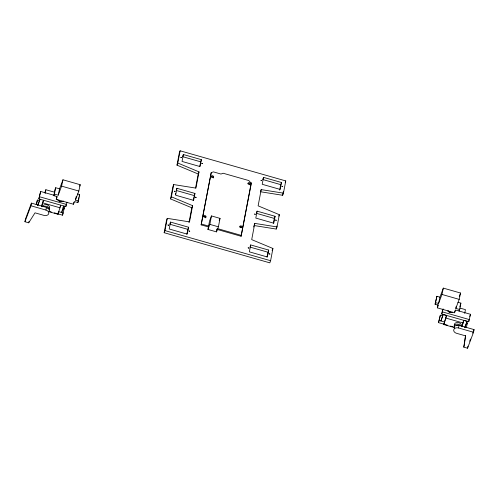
<?xml version="1.0" encoding="UTF-8"?>
<svg xmlns="http://www.w3.org/2000/svg" width="499" height="499" viewBox="0 0 499 499"><rect width="100%" height="100%" fill="white"/><g stroke="black" fill="none" stroke-linecap="round" stroke-linejoin="round"><path stroke-width="0.75" d="M463.802 347.142L465.48 335.839L456.56 333.301A3.911 2.819 10.8 0 1 453.816 329.571A3.911 2.819 10.8 0 1 458.562 327.98L473.545 332.253L467.551 348.208L463.802 347.142L464.307 344.478M464.419 343.73L465.648 335.44M31.449 203.124L30.944 205.788L45.933 210.06A3.911 2.819 10.8 0 1 48.677 213.784A3.911 2.819 10.8 0 1 43.931 215.381L35.017 212.836L28.699 222.81L24.95 221.743L25.455 219.08L31.449 203.124L46.438 207.397A3.911 2.819 10.8 0 1 48.796 211.782M28.699 222.81L28.948 221.481M36.171 204.465L37.4 200.055L39.652 200.698M36.533 204.615L37.4 200.055M67.053 202.195L65.818 206.598L38.847 198.908L40.656 191.46L54.896 195.521M37.824 205.158L39.889 199.132M38.847 198.908L40.656 191.46M41.735 206.499L43.488 200.267L41.486 205.981M45.147 193.5L45.864 189.732L54.853 192.296M45.933 210.06L46.438 207.397M56.25 199.332L57.248 196.675L53.88 195.714L55.096 189.327L55.695 187.73L59.562 188.834L62.961 179.796L80.196 184.711L78.83 191.048L75.436 200.093L78.455 200.954L77.856 202.55L74.482 201.584L73.478 204.247L56.25 199.332L56.855 196.512M53.88 195.714L55.695 187.73M48.977 211.707L57.965 214.271L58.346 212.275M57.965 214.271L60.722 205.183L60.217 206.611M61.901 211.464L61.695 212.53L64.097 206.149M54.322 212.848L62.562 215.194L62.855 213.678M62.562 215.194L64.371 207.746L62.874 207.322M65.818 206.598L66.255 204.322M77.856 202.55L78.798 197.585M78.455 200.954L79.665 194.566L77.513 193.955M283.438 193.15L261.202 189.614L258.12 205.844L279.34 214.695L277.02 226.933L254.789 223.396L251.702 239.62L272.928 248.477L270.601 260.715L269.803 262.842L164.165 232.715L166.485 220.483L167.284 218.35L189.52 221.887L192.602 205.663L171.382 196.806L173.702 184.574L195.939 188.111L199.02 171.881L177.794 163.03L180.12 150.792L285.759 180.919L283.438 193.15L282.634 195.277L260.403 191.741M189.002 222.542L191.803 207.79L170.577 198.933L172.904 186.701L173.702 184.574M195.558 188.023L198.215 174.008L176.995 165.157L179.322 152.919L180.12 150.792M164.165 232.715L164.963 230.588L167.284 218.35M175.355 194.579L175.617 193.194M170.527 222.08L169.211 228.997L187.194 234.125L188.51 227.207L170.527 222.08L169.997 223.502M176.945 188.298L175.629 195.215L193.612 200.342L194.928 193.431L176.945 188.298L176.409 189.72M183.358 154.522L182.048 161.433L200.03 166.56L201.34 159.649L183.358 154.522L182.827 155.938M186.788 234.174L188.51 227.207M193.207 200.398L194.928 193.431M199.625 166.616L201.34 159.649M208.538 226.976L201.141 224.868L211.208 172.685L213.366 171.874L220.976 174.045L223.14 173.24L248.826 180.563L250.473 182.459L251.427 182.728L241.104 236.264L216.678 229.297M201.141 224.868L211.208 172.685M207.946 229.446L209.555 221.001L211.457 215.93L220.022 218.375L218.419 226.82L216.51 231.885L207.946 229.446L209.854 224.375L211.457 215.93M216.51 231.885L217.028 229.184M241.104 236.264L251.109 183.563M253.704 227.001L253.985 225.523L276.221 229.06L277.02 226.933M250.691 244.94L249.381 251.858L267.364 256.985L268.674 250.068L250.691 244.94L250.161 246.363M257.11 211.158L255.8 218.075L273.776 223.203L275.092 216.292L257.11 211.158L256.311 213.291L274.294 218.419L273.371 223.259M263.528 177.382L262.212 184.293L280.195 189.427L281.511 182.509L263.528 177.382L262.73 179.509L280.706 184.636L279.658 190.169M266.959 257.035L268.674 250.068M276.221 229.06L276.802 226.003M282.634 195.277L283.363 191.454M455.556 310.11L454.558 312.767L437.324 307.852L438.322 305.195L435.097 304.271L436.906 296.294L439.931 297.154L443.33 288.116L460.558 293.032L459.199 299.369L455.799 308.413L459.673 309.517L459.074 311.114L459.473 308.981M435.097 304.271L436.906 296.294M447.522 325.211L438.527 322.647L440.343 315.2L442.588 315.842M438.527 322.647L440.343 315.2M455.537 310.022L470.52 314.295L468.711 321.743L441.74 314.052L442.601 309.492M441.74 314.052L443.112 308.881M454.271 327.537L443.779 324.543L446.536 315.462L443.305 314.538L440.91 320.919L443.081 314.364M443.779 324.543L446.536 315.462M459.878 306.854L460.147 305.438M459.673 309.517L460.883 303.13L457.907 302.282M458.562 327.98L459.068 325.323L474.05 329.596L473.545 332.253M464.719 313.403L465.436 309.63L460.19 308.139M462.012 326.602L463.764 320.37L467.282 321.375L464.887 327.756L465.087 326.695M466.446 327.45L467.314 322.89L466.777 324.313M468.711 321.743L468.998 320.221M467.551 348.208L467.925 346.212M54.478 194.117L58.202 195.178L59.562 188.834M58.202 195.178L61.602 186.133L62.961 179.796M73.478 204.247L73.933 202.132M75.436 200.093L76.191 196.569M437.324 307.852L438.078 304.328M435.696 302.681L438.571 303.498L439.931 297.154M438.571 303.498L441.964 294.454L443.33 288.116M454.558 312.767L455.007 310.652M455.799 308.413L456.254 306.299M44.86 192.589L45.864 189.732M461.768 326.084L463.764 320.37M24.95 221.743L30.944 205.788M37.718 205.694L40.12 199.313M62.001 210.934L63.866 205.968M63.573 209.873L64.371 207.746M79.672 186.102L80.196 184.711M79.067 196.163L79.665 194.566M176.995 165.157L177.794 163.03M170.577 198.933L171.382 196.806M198.215 174.008L199.02 171.881M191.803 207.79L192.602 205.663M219.204 220.546L220.022 218.375M260.671 191.036L261.202 189.614M254.253 224.812L254.789 223.396M280.706 184.636L281.511 182.509M285.228 182.335L285.759 180.919M274.294 218.419L275.092 216.292M278.81 216.117L279.34 214.695M272.13 250.604L272.928 248.477M459.255 296.506L460.558 293.032M460.284 304.727L460.883 303.13M465.187 326.159L467.052 321.2M469.721 316.422L470.52 314.295M469.69 341.197L470.507 339.021M472.684 333.22L474.05 329.596M182.559 156.649L200.542 161.776M176.147 190.431L194.123 195.558M209.854 224.375L218.419 226.82M201.453 224.032L208.588 226.066M217.152 228.505L241.416 235.428M441.964 294.454L459.199 299.369M61.602 186.133L78.83 191.048M169.729 224.207L187.711 229.334M249.893 247.067L267.876 252.195M164.963 230.588L270.601 260.715M39.646 196.781L66.623 204.471M442.538 311.925L469.509 319.616M42.983 202.931L60.217 207.846M446.031 318.119L463.259 323.034M58.47 211.607L63.361 213.067M439.332 320.52L444.572 322.017M49.077 211.351L51.328 211.994M450.516 326.065L452.768 326.708M43.432 206.692A3.599 2.595 10.8 0 1 47.761 206.829A3.599 2.595 10.8 0 1 49.214 209.96M46.226 207.628A1.796 1.297 10.8 0 1 46.675 207.765M47.074 207.977A1.796 1.297 10.8 0 1 47.399 208.251M42.733 206.143A3.599 2.595 10.8 0 1 47.661 205.027A3.599 2.595 10.8 0 1 49.114 208.944M63.404 201.041A3.599 2.47 20.6 0 1 57.397 199.569M61.184 201.415A1.796 1.235 20.6 0 1 58.614 200.199M454.321 328.386A3.911 2.819 10.8 0 1 459.068 325.323M454.389 327.637A3.599 2.595 10.8 0 1 455.949 324.256A3.599 2.595 10.8 0 1 460.745 325.822M456.373 325.535A1.796 1.297 10.8 0 1 458.144 325.548M454.383 325.367A3.599 2.595 10.8 0 1 458.057 322.535A3.599 2.595 10.8 0 1 461.263 326.246M452.674 312.255A3.599 2.47 20.6 0 1 447.771 311.052M450.778 312.187A1.796 1.235 20.6 0 1 448.146 310.621M211.04 176.889A1.254 0.861 20.6 0 1 212.312 176.59A1.254 0.861 20.6 0 1 213.354 177.55M213.354 177.781A1.254 0.861 20.6 0 1 213.266 177.993M247.835 183.825A1.254 0.861 20.6 0 1 249.419 183.638A1.254 0.861 20.6 0 1 250.068 184.923M203.467 216.753A1.254 0.861 20.6 0 1 205.052 216.572A1.254 0.861 20.6 0 1 205.7 217.851M239.782 226.895A1.254 0.861 20.6 0 1 241.054 226.814A1.254 0.861 20.6 0 1 241.94 227.725M167.995 225.005L168.749 225.217L167.995 225.005M174.413 191.223L175.161 191.435L174.413 191.223M180.831 157.441L181.58 157.659L180.831 157.441M188.978 230.987L189.726 231.199L188.978 230.987M195.39 197.205L196.144 197.423L195.39 197.205M201.808 163.429L202.557 163.641L201.808 163.429M248.165 247.866L248.914 248.078L248.165 247.866M254.584 214.083L255.332 214.296L254.584 214.083M260.996 180.301L261.744 180.519L260.996 180.301M269.142 253.848L269.89 254.06L269.142 253.848M275.56 220.065L276.309 220.284L275.56 220.065M281.972 186.289L282.727 186.501L281.972 186.289M203.935 216.828A1.254 0.861 20.6 0 0 206.012 217.015A1.254 0.861 20.6 0 0 204.746 215.556A1.254 0.861 20.6 0 0 203.935 216.828M211.507 176.964A1.254 0.861 20.6 0 0 213.584 177.157A1.254 0.861 20.6 0 0 212.312 175.692A1.254 0.861 20.6 0 0 211.507 176.964M248.302 183.9A1.254 0.861 20.6 0 0 250.386 184.087A1.254 0.861 20.6 0 0 249.113 182.628A1.254 0.861 20.6 0 0 248.302 183.9M240.094 227.139A1.254 0.861 20.6 0 0 242.171 227.326A1.254 0.861 20.6 0 0 240.898 225.866A1.254 0.861 20.6 0 0 240.094 227.139"/></g></svg>
